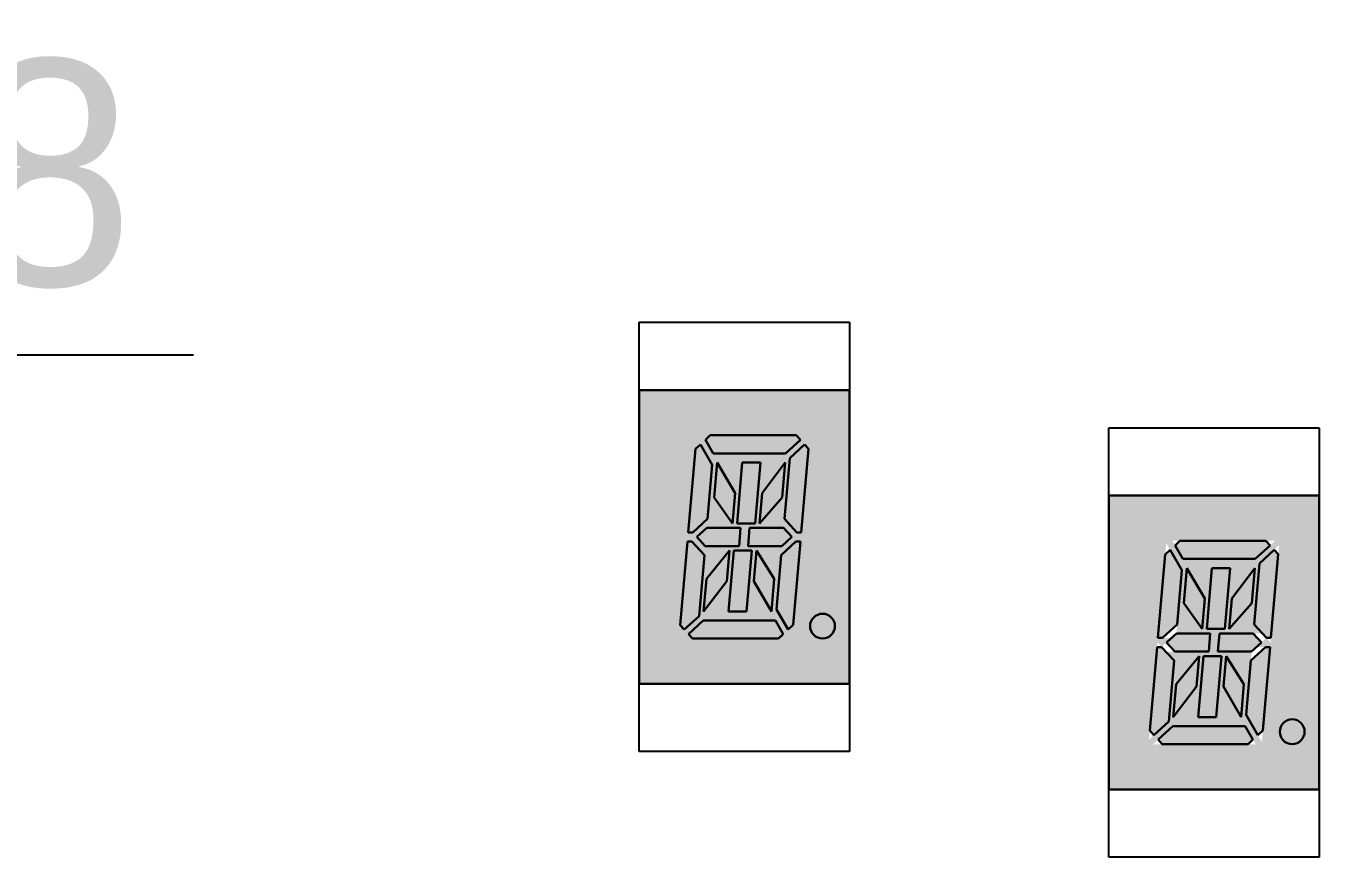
# Model space of a CAD drawing. Header units: inches. Extents: x 86 to 1722, y 57 to 821.
# Drawn here: x 308.3 to 365.5, y 537.2 to 574 of the extents above; entities that cross this region are included whole.
import ezdxf

# ---------------------------------------------------------------- set-up
doc = ezdxf.new("R2010")
doc.units = ezdxf.units.IN
doc.header["$MEASUREMENT"] = 0
doc.layers.add('Hrany', color=7, linetype='Continuous', lineweight=30)
for name, color, linetype in [('Koty', 5, 'Continuous'), ('LED_cislice', 1, 'Continuous'), ('LED_pozadie', 8, 'Continuous')]:
    doc.layers.add(name, color=color, linetype=linetype)
doc.dimstyles.get("Standard").update_dxf_attribs({"dimtxt": 10, "dimasz": 10, "dimexe": 0.18, "dimexo": 0.0625, "dimgap": 3, "dimtad": 1, "dimtih": 1, "dimtoh": 1, "dimdec": 0, "dimzin": 0, "dimdsep": 46, "dimtxsty": 'Standard', "dimcen": 0.09, "dimadec": 0, "dimazin": 0, "dimtfac": 1, "dimtdec": 0, "dimtofl": 0, "dimtmove": 0, "dimatfit": 3, "dimfxl": 1, "dimtolj": 1, "dimtzin": 0, "dimarcsym": 0})

# ---------------------------------------------------------------- blocks, each defined once
blk = doc.blocks.new('*D1')
at = {"layer": 'Defpoints', "color": 0, "transparency": 16777216}
for p in [(283.017, 559.418), (275.517, 557.398), (283.017, 557.398)]:
    blk.add_point(p, dxfattribs=at)
at = {"layer": 'Koty', "color": 0, "lineweight": -2, "transparency": 16777216}
for p, q in [((265.517, 559.418), (255.517, 559.418)), ((275.517, 557.461), (275.517, 559.598)), ((283.017, 557.461), (283.017, 559.598)), ((293.017, 559.418), (315.683, 559.418))]:
    blk.add_line(p, q, dxfattribs=at)
at = {"layer": 'Koty', "color": 0, "transparency": 16777216}
for points in [[(265.517, 561.084), (265.517, 557.751), (275.517, 559.418)], [(293.017, 561.084), (293.017, 557.751), (283.017, 559.418)]]:
    blk.add_solid(points, dxfattribs=at)
at = {"layer": 'Koty', "color": 0, "transparency": 16777216, "insert": (309.35, 567.418), "char_height": 10, "attachment_point": 5}
blk.add_mtext('\\A1;8', dxfattribs=at)
blk = doc.blocks.new('KCPSC04-101')
at = {"layer": 'LED_cislice'}
h = blk.add_hatch(color=256, dxfattribs=at)
h.paths.add_polyline_path([(3.144, -5), (2.926, -5.2), (3.274, -5.8), (6.47, -5.8), (7.132, -5.2), (6.941, -5)])
h.paths.add_polyline_path([(2.167, -9.3), (2.367, -9.3), (3.02, -8.7), (3.23, -6.3), (2.709, -5.4), (2.491, -5.6)])
h.paths.add_polyline_path([(3.451, -6.211), (3.317, -7.755), (4.125, -8.9), (4.242, -7.555)])
h.paths.add_polyline_path([(5.359, -6.211), (4.559, -6.211), (4.325, -8.899), (5.126, -8.899)])
h.paths.add_polyline_path([(6.452, -6.211), (5.442, -7.555), (5.326, -8.899), (6.318, -7.755)])
h.paths.add_polyline_path([(6.42, -8.699), (6.968, -9.3), (7.167, -9.3), (7.492, -5.594), (7.311, -5.4), (6.655, -6.011)])
h.paths.add_polyline_path([(7.133, -9.7), (6.932, -9.7), (6.28, -10.299), (6.07, -12.704), (6.588, -13.6), (6.809, -13.394)])
h.paths.add_polyline_path([(6.315, -9.9), (6.75, -9.5), (6.385, -9.1), (4.885, -9.1), (4.815, -9.9)])
h.paths.add_polyline_path([(4.415, -9.9), (4.485, -9.1), (2.985, -9.1), (2.55, -9.5), (2.915, -9.9)])
h.paths.add_polyline_path([(3.986, -10.1), (2.97, -11.35), (2.844, -12.8), (3.869, -11.45)])
h.paths.add_polyline_path([(4.987, -10.099), (4.187, -10.099), (3.952, -12.8), (4.752, -12.8)])
h.paths.add_polyline_path([(5.069, -11.45), (5.845, -12.8), (5.971, -11.35), (5.187, -10.099)])
h.paths.add_polyline_path([(2.826, -13.2), (2.174, -13.8), (2.356, -14), (6.159, -14), (6.374, -13.8), (6.026, -13.2)])
h.paths.add_polyline_path([(1.809, -13.4), (1.991, -13.6), (2.644, -13), (2.88, -10.3), (2.333, -9.7), (2.133, -9.7)])
h.paths.add_polyline_path([(8.658, -13.447, 1), (7.558, -13.447, 1)])
at = {"layer": 'LED_pozadie'}
h = blk.add_hatch(color=256, dxfattribs=at)
h.paths.add_polyline_path([(0, -16), (9.3, -16), (9.3, -3), (0, -3)])
h.paths.add_polyline_path([(2.491, -5.6), (2.709, -5.4), (3.23, -6.3), (3.02, -8.7), (2.367, -9.3), (2.167, -9.3)], flags=16)
h.paths.add_polyline_path([(3.317, -7.755), (3.451, -6.211), (4.242, -7.555), (4.125, -8.9)], flags=16)
h.paths.add_polyline_path([(2.133, -9.7), (2.333, -9.7), (2.88, -10.3), (2.644, -13), (1.991, -13.6), (1.809, -13.4)], flags=16)
h.paths.add_polyline_path([(2.985, -9.1), (4.485, -9.1), (4.415, -9.9), (2.915, -9.9), (2.55, -9.5)], flags=16)
h.paths.add_polyline_path([(3.274, -5.8), (2.926, -5.2), (3.144, -5), (6.941, -5), (7.132, -5.2), (6.47, -5.8)], flags=16)
h.paths.add_polyline_path([(4.559, -6.211), (5.359, -6.211), (5.126, -8.899), (4.325, -8.899)], flags=16)
h.paths.add_polyline_path([(3.986, -10.1), (3.869, -11.45), (2.844, -12.8), (2.97, -11.35)], flags=16)
h.paths.add_polyline_path([(4.187, -10.099), (4.987, -10.099), (4.752, -12.8), (3.952, -12.8)], flags=16)
h.paths.add_polyline_path([(4.885, -9.1), (6.385, -9.1), (6.75, -9.5), (6.315, -9.9), (4.815, -9.9)], flags=16)
h.paths.add_polyline_path([(5.442, -7.555), (6.452, -6.211), (6.318, -7.755), (5.326, -8.899)], flags=16)
h.paths.add_polyline_path([(5.187, -10.099), (5.971, -11.35), (5.845, -12.8), (5.069, -11.45)], flags=16)
h.paths.add_polyline_path([(6.655, -6.011), (7.311, -5.4), (7.492, -5.594), (7.167, -9.3), (6.968, -9.3), (6.42, -8.699)], flags=16)
h.paths.add_polyline_path([(6.28, -10.299), (6.932, -9.7), (7.133, -9.7), (6.809, -13.394), (6.588, -13.6), (6.07, -12.704)], flags=16)
h.paths.add_polyline_path([(2.826, -13.2), (6.026, -13.2), (6.374, -13.8), (6.159, -14), (2.356, -14), (2.174, -13.8)], flags=16)
h.paths.add_polyline_path([(8.658, -13.447, -1), (7.558, -13.447, -1)], flags=16)
for p, q in [((0, 0), (9.3, 0)), ((0, -3), (0, 0)), ((9.3, 0), (9.3, -3)), ((4.726, -8.899), (4.726, -8.899)), ((0, -19), (0, -16)), ((9.3, -16), (9.3, -19)), ((9.3, -19), (0, -19))]:
    blk.add_line(p, q)
at = {"layer": 'Hrany'}
for p, q in [((0, -16), (0, -3)), ((0, -3), (9.3, -3)), ((9.3, -3), (9.3, -16)), ((2.926, -5.2), (3.144, -5)), ((3.144, -5), (6.941, -5)), ((7.132, -5.2), (6.941, -5)), ((2.491, -5.6), (2.167, -9.3)), ((2.491, -5.6), (2.709, -5.4)), ((2.709, -5.4), (3.23, -6.3)), ((2.926, -5.2), (3.274, -5.8)), ((7.132, -5.2), (6.47, -5.8)), ((7.312, -5.4), (6.655, -6.011)), ((7.167, -9.3), (7.492, -5.594)), ((7.492, -5.594), (7.311, -5.4)), ((3.274, -5.8), (6.47, -5.8)), ((3.451, -6.211), (3.317, -7.755)), ((3.451, -6.211), (4.242, -7.555)), ((4.325, -8.899), (4.559, -6.211)), ((4.559, -6.211), (5.359, -6.211)), ((5.359, -6.211), (5.126, -8.899)), ((5.442, -7.555), (6.452, -6.211)), ((6.452, -6.211), (6.318, -7.755)), ((6.655, -6.011), (6.42, -8.699)), ((3.23, -6.3), (3.02, -8.7)), ((4.125, -8.9), (3.317, -7.755)), ((4.242, -7.555), (4.125, -8.9)), ((5.442, -7.555), (5.326, -8.899)), ((6.318, -7.755), (5.326, -8.899)), ((2.367, -9.3), (3.02, -8.7)), ((2.55, -9.5), (2.985, -9.1)), ((2.985, -9.1), (4.485, -9.1)), ((5.126, -8.899), (4.325, -8.899)), ((4.485, -9.1), (4.415, -9.9)), ((4.885, -9.1), (4.815, -9.9)), ((6.385, -9.1), (4.885, -9.1)), ((6.75, -9.5), (6.385, -9.1)), ((6.968, -9.3), (6.42, -8.699)), ((2.133, -9.7), (1.809, -13.4)), ((2.133, -9.7), (2.333, -9.7)), ((2.167, -9.3), (2.367, -9.3)), ((2.333, -9.7), (2.88, -10.3)), ((2.55, -9.5), (2.915, -9.9)), ((6.932, -9.7), (6.28, -10.299)), ((6.315, -9.9), (6.75, -9.5)), ((7.133, -9.7), (6.809, -13.394)), ((7.133, -9.7), (6.932, -9.7)), ((7.167, -9.3), (6.968, -9.3)), ((2.915, -9.9), (4.415, -9.9)), ((3.986, -10.1), (2.97, -11.35)), ((3.986, -10.1), (3.869, -11.45)), ((3.952, -12.8), (4.187, -10.099)), ((4.187, -10.099), (4.987, -10.099)), ((4.987, -10.099), (4.752, -12.8)), ((6.315, -9.9), (4.815, -9.9)), ((5.187, -10.099), (5.069, -11.45)), ((5.187, -10.099), (5.971, -11.35)), ((6.07, -12.704), (6.28, -10.299)), ((2.644, -13), (2.88, -10.3)), ((2.97, -11.35), (2.844, -12.8)), ((5.971, -11.35), (5.845, -12.8)), ((3.869, -11.45), (2.844, -12.8)), ((5.069, -11.45), (5.845, -12.8)), ((1.991, -13.6), (2.644, -13)), ((4.752, -12.8), (3.952, -12.8)), ((6.588, -13.6), (6.07, -12.704)), ((1.991, -13.6), (1.809, -13.4)), ((2.174, -13.8), (2.826, -13.2)), ((2.826, -13.2), (6.026, -13.2)), ((5.827, -13.2), (5.827, -13.2)), ((6.026, -13.2), (6.374, -13.8)), ((6.588, -13.6), (6.809, -13.394)), ((2.356, -14), (2.174, -13.8)), ((6.159, -14), (2.356, -14)), ((6.159, -14), (6.374, -13.8)), ((9.3, -16), (0, -16))]:
    blk.add_line(p, q, dxfattribs=at)
blk.add_circle((8.108, -13.447), 0.55, dxfattribs=at)

msp = doc.modelspace()

# ---------------------------------------------------------------- hatches: boundary and pattern name
at = {"layer": 'LED_cislice'}
h = msp.add_hatch(color=256, dxfattribs=at)
h.paths.add_polyline_path([(359.335, 551.188), (359.118, 550.988), (359.465, 550.388), (362.662, 550.388), (363.324, 550.988), (363.132, 551.188)])
h.paths.add_polyline_path([(358.359, 546.888), (358.559, 546.888), (359.211, 547.488), (359.421, 549.888), (358.9, 550.788), (358.683, 550.588)])
h.paths.add_polyline_path([(359.642, 549.977), (359.508, 548.432), (360.317, 547.288), (360.434, 548.633)])
h.paths.add_polyline_path([(361.55, 549.977), (360.75, 549.977), (360.517, 547.288), (361.317, 547.289)])
h.paths.add_polyline_path([(362.643, 549.977), (361.634, 548.633), (361.517, 547.289), (362.509, 548.432)])
h.paths.add_polyline_path([(362.612, 547.489), (363.159, 546.888), (363.359, 546.888), (363.683, 550.594), (363.503, 550.787), (362.847, 550.177)])
h.paths.add_polyline_path([(363.324, 546.488), (363.124, 546.488), (362.472, 545.889), (362.261, 543.484), (362.78, 542.588), (363.001, 542.794)])
h.paths.add_polyline_path([(362.506, 546.288), (362.941, 546.688), (362.576, 547.088), (361.076, 547.088), (361.006, 546.288)])
h.paths.add_polyline_path([(360.606, 546.288), (360.676, 547.088), (359.176, 547.088), (358.741, 546.688), (359.106, 546.288)])
h.paths.add_polyline_path([(360.178, 546.088), (359.161, 544.838), (359.035, 543.388), (360.061, 544.738)])
h.paths.add_polyline_path([(361.178, 546.089), (360.378, 546.088), (360.143, 543.388), (360.943, 543.388)])
h.paths.add_polyline_path([(361.261, 544.738), (362.036, 543.388), (362.162, 544.838), (361.378, 546.089)])
h.paths.add_polyline_path([(359.018, 542.988), (358.365, 542.388), (358.548, 542.188), (362.351, 542.188), (362.565, 542.388), (362.218, 542.988)])
h.paths.add_polyline_path([(358, 542.788), (358.183, 542.588), (358.835, 543.188), (359.071, 545.888), (358.524, 546.488), (358.324, 546.488)])
h.paths.add_polyline_path([(364.849, 542.74, 1), (363.749, 542.74, 1)])
at = {"layer": 'LED_pozadie'}
h = msp.add_hatch(color=256, dxfattribs=at)
h.paths.add_polyline_path([(356.191, 540.188), (365.491, 540.188), (365.491, 553.188), (356.191, 553.188)])
h.paths.add_polyline_path([(358.726, 551.088), (359.421, 549.888), (359.159, 546.888), (358.359, 546.888)], flags=16)
h.paths.add_polyline_path([(359.508, 548.432), (359.642, 549.977), (360.434, 548.633), (360.317, 547.288)], flags=16)
h.paths.add_polyline_path([(359.071, 545.888), (358.835, 543.188), (357.965, 542.388), (358.341, 546.688)], flags=16)
h.paths.add_polyline_path([(359.176, 547.088), (360.676, 547.088), (360.606, 546.288), (358.306, 546.288)], flags=16)
h.paths.add_polyline_path([(359.465, 550.388), (359.002, 551.188), (363.544, 551.188), (362.662, 550.388)], flags=16)
h.paths.add_polyline_path([(360.75, 549.977), (361.55, 549.977), (361.317, 547.289), (360.517, 547.288)], flags=16)
h.paths.add_polyline_path([(360.178, 546.088), (360.061, 544.738), (359.035, 543.388), (359.161, 544.838)], flags=16)
h.paths.add_polyline_path([(360.378, 546.088), (361.178, 546.089), (360.943, 543.388), (360.143, 543.388)], flags=16)
h.paths.add_polyline_path([(361.076, 547.088), (363.376, 547.088), (362.506, 546.288), (361.006, 546.288)], flags=16)
h.paths.add_polyline_path([(361.634, 548.633), (362.643, 549.977), (362.509, 548.432), (361.517, 547.289)], flags=16)
h.paths.add_polyline_path([(361.378, 546.089), (362.162, 544.838), (362.036, 543.388), (361.261, 544.738)], flags=16)
h.paths.add_polyline_path([(362.612, 547.489), (362.847, 550.177), (363.718, 550.988), (363.341, 546.688)], flags=16)
h.paths.add_polyline_path([(362.956, 542.284), (362.261, 543.484), (362.524, 546.488), (363.324, 546.488)], flags=16)
h.paths.add_polyline_path([(359.018, 542.988), (362.218, 542.988), (362.681, 542.188), (358.148, 542.188)], flags=16)

# ---------------------------------------------------------------- linework, layer by layer
for p, q in [((356.191, 556.188), (365.491, 556.188)), ((356.191, 553.188), (356.191, 556.188)), ((365.491, 556.188), (365.491, 553.188)), ((360.917, 547.289), (360.917, 547.289)), ((356.191, 537.188), (356.191, 540.188)), ((365.491, 540.188), (365.491, 537.188)), ((365.491, 537.188), (356.191, 537.188))]:
    msp.add_line(p, q)
at = {"layer": 'Hrany'}
for p, q in [((356.191, 540.188), (356.191, 553.188)), ((356.191, 553.188), (365.491, 553.188)), ((365.491, 553.188), (365.491, 540.188)), ((359.118, 550.988), (359.335, 551.188)), ((359.335, 551.188), (363.132, 551.188)), ((363.324, 550.988), (363.132, 551.188)), ((358.683, 550.588), (358.359, 546.888)), ((358.683, 550.588), (358.9, 550.788)), ((358.9, 550.788), (359.421, 549.888)), ((359.118, 550.988), (359.465, 550.388)), ((363.324, 550.988), (362.662, 550.388)), ((363.503, 550.788), (362.847, 550.177)), ((363.359, 546.888), (363.683, 550.594)), ((363.683, 550.594), (363.503, 550.787)), ((359.421, 549.888), (359.211, 547.488)), ((359.465, 550.388), (362.662, 550.388)), ((359.642, 549.977), (359.508, 548.432)), ((359.642, 549.977), (360.434, 548.633)), ((360.517, 547.288), (360.75, 549.977)), ((360.75, 549.977), (361.55, 549.977)), ((361.55, 549.977), (361.317, 547.289)), ((361.634, 548.633), (362.643, 549.977)), ((362.643, 549.977), (362.509, 548.432)), ((362.847, 550.177), (362.612, 547.489)), ((360.317, 547.288), (359.508, 548.432)), ((360.434, 548.633), (360.317, 547.288)), ((361.634, 548.633), (361.517, 547.289)), ((362.509, 548.432), (361.517, 547.289)), ((358.559, 546.888), (359.211, 547.488)), ((358.741, 546.688), (359.176, 547.088)), ((359.176, 547.088), (360.676, 547.088)), ((361.317, 547.289), (360.517, 547.288)), ((360.676, 547.088), (360.606, 546.288)), ((361.076, 547.088), (361.006, 546.288)), ((362.576, 547.088), (361.076, 547.088)), ((362.941, 546.688), (362.576, 547.088)), ((363.159, 546.888), (362.612, 547.489)), ((358.324, 546.488), (358, 542.788)), ((358.324, 546.488), (358.524, 546.488)), ((358.359, 546.888), (358.559, 546.888)), ((358.524, 546.488), (359.071, 545.888)), ((358.741, 546.688), (359.106, 546.288)), ((363.124, 546.488), (362.472, 545.889)), ((362.506, 546.288), (362.941, 546.688)), ((363.324, 546.488), (363.001, 542.794)), ((363.324, 546.488), (363.124, 546.488)), ((363.359, 546.888), (363.159, 546.888)), ((358.835, 543.188), (359.071, 545.888)), ((359.106, 546.288), (360.606, 546.288)), ((360.178, 546.088), (359.161, 544.838)), ((360.178, 546.088), (360.061, 544.738)), ((360.143, 543.388), (360.378, 546.088)), ((360.378, 546.088), (361.178, 546.089)), ((361.178, 546.089), (360.943, 543.388)), ((362.506, 546.288), (361.006, 546.288)), ((361.378, 546.089), (361.261, 544.738)), ((361.378, 546.089), (362.162, 544.838)), ((362.261, 543.484), (362.472, 545.889)), ((359.161, 544.838), (359.035, 543.388)), ((360.061, 544.738), (359.035, 543.388)), ((361.261, 544.738), (362.036, 543.388)), ((362.162, 544.838), (362.036, 543.388)), ((358.183, 542.588), (358.835, 543.188)), ((360.943, 543.388), (360.143, 543.388)), ((362.78, 542.588), (362.261, 543.484)), ((358.183, 542.588), (358, 542.788)), ((358.365, 542.388), (359.018, 542.988)), ((359.018, 542.988), (362.218, 542.988)), ((362.019, 542.988), (362.019, 542.988)), ((362.218, 542.988), (362.565, 542.388)), ((362.78, 542.588), (363.001, 542.794)), ((358.548, 542.188), (358.365, 542.388)), ((362.351, 542.188), (358.548, 542.188)), ((362.351, 542.188), (362.565, 542.388)), ((365.491, 540.188), (356.191, 540.188))]:
    msp.add_line(p, q, dxfattribs=at)
msp.add_circle((364.299, 542.74), 0.55, dxfattribs=at)

# ---------------------------------------------------------------- block references
at = {"layer": 'LED_pozadie'}
msp.add_blockref('KCPSC04-101', (335.411, 560.858), dxfattribs=at)

# ---------------------------------------------------------------- dimensions: what is measured, and where the dimension line sits
at = {"layer": 'Koty'}
dim = msp.add_linear_dim(base=(283.016619565, 559.417583034), p1=(275.516619565, 557.39848657), p2=(283.016619565, 557.39848657), dimstyle='Standard', dxfattribs=at)
dim.commit()
dim.dimension.update_dxf_attribs({"geometry": '*D1', "text_midpoint": (309.349952898, 567.417583034)})

doc.saveas('drawing.dxf')
